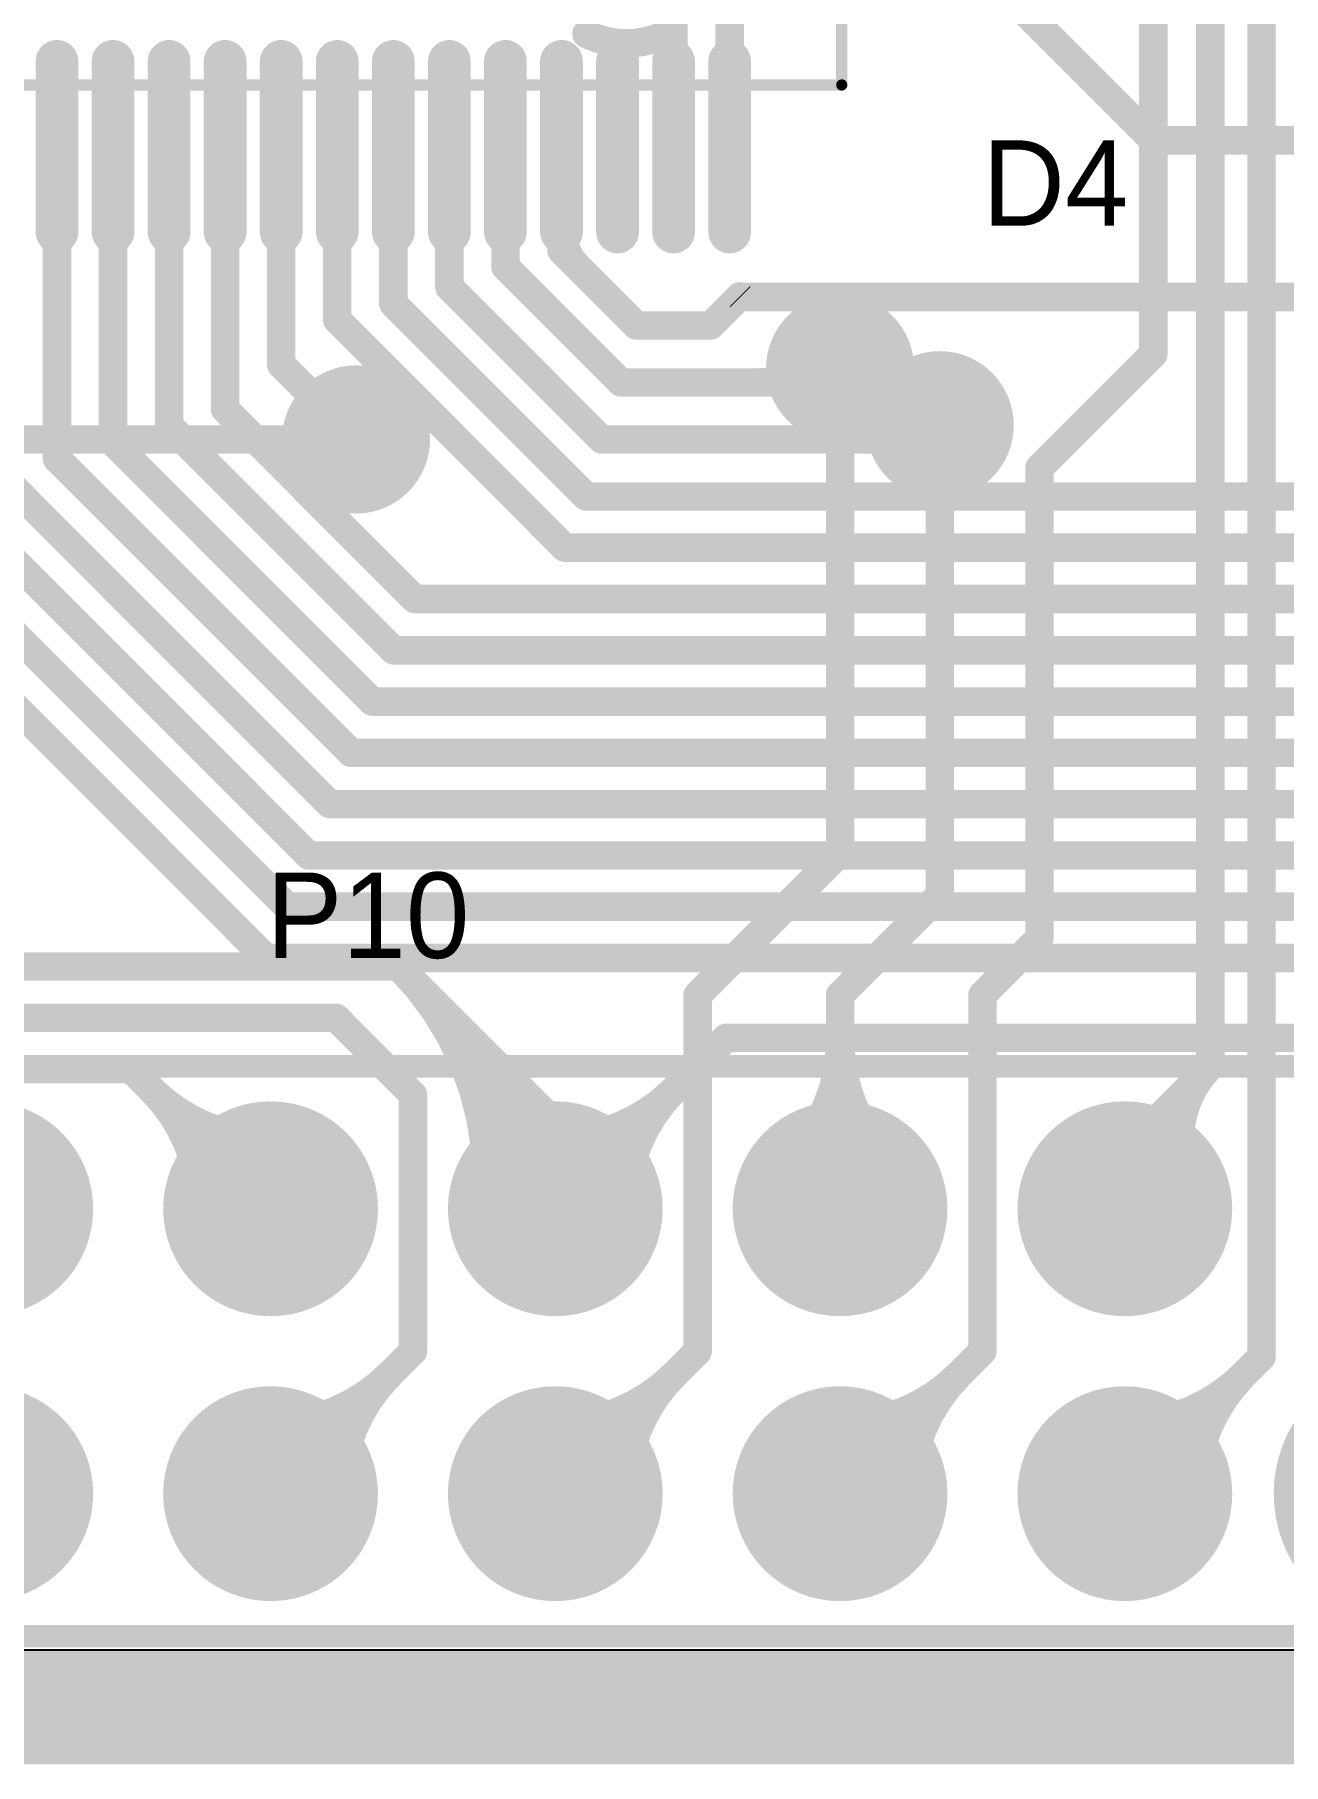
# Model space of a CAD drawing. Header units: millimetres. Extents: x 3.32 to 12.49, y 5.66 to 10.73.
# Drawn here: x 6.509 to 6.948, y 5.684 to 6.291 of the extents above; entities that cross this region are included whole.
import ezdxf

# ---------------------------------------------------------------- set-up
doc = ezdxf.new("R2010")
doc.units = ezdxf.units.MM
doc.header["$MEASUREMENT"] = 0
for name, color, linetype in [('BottomLayer', 5, 'Continuous'), ('BottomSolder', 6, 'Continuous'), ('InternalPlane1', 76, 'Continuous'), ('InternalPlane2', 16, 'Continuous'), ('KeepOutLayer', 6, 'Continuous'), ('Mechanical13', 56, 'Continuous'), ('MultiLayer', 9, 'Continuous'), ('PadHoleLayer', 156, 'Continuous'), ('TopLayer', 1, 'Continuous'), ('TopOverlay', 2, 'Continuous'), ('TopPaste', 8, 'Continuous'), ('TopSolder', 216, 'Continuous'), ('ViaHoleLayer', 16, 'Continuous')]:
    doc.layers.add(name, color=color, linetype=linetype)

# ---------------------------------------------------------------- blocks, each defined once
blk = doc.blocks.new('LQFP_100_14_14_05P_118')
at = {"layer": 'Mechanical13', "const_width": 0.00394}
for points in [[(0.27559, 0.27559), (-0.27559, 0.27559)], [(-0.27559, 0.27559), (-0.27559, -0.27559)]]:
    blk.add_lwpolyline(points, dxfattribs=at)
at = {"layer": 'Mechanical13', "const_width": 0.00197}
blk.add_lwpolyline([(-0.27657, 0.27559, 1), (-0.27461, 0.27559, 1)], format="xyb", close=True, dxfattribs=at)
blk.add_lwpolyline([(-0.27657, 0.27559, 1), (-0.27461, 0.27559, 1)], format="xyb", close=True, dxfattribs=at)
at = {"layer": 'TopLayer', "const_width": 0.01102}
for points in [[(-0.23622, 0.26732), (-0.23622, 0.32717)], [(-0.21654, 0.26732), (-0.21654, 0.32717)], [(-0.19685, 0.26732), (-0.19685, 0.32717)], [(-0.17717, 0.26732), (-0.17717, 0.32717)], [(-0.15748, 0.26732), (-0.15748, 0.32717)], [(-0.1378, 0.26732), (-0.1378, 0.32717)], [(-0.11811, 0.26732), (-0.11811, 0.32717)], [(-0.09843, 0.26732), (-0.09843, 0.32717)], [(-0.07874, 0.26732), (-0.07874, 0.32717)], [(-0.05906, 0.26732), (-0.05906, 0.32717)], [(-0.03937, 0.26732), (-0.03937, 0.32717)], [(-0.01969, 0.26732), (-0.01969, 0.32717)], [(0, 0.26732), (0, 0.32717)]]:
    blk.add_lwpolyline(points, dxfattribs=at)
at = {"layer": 'TopLayer', "const_width": 0.00551}
for points in [[(-0.23898, 0.32717, 1), (-0.23346, 0.32717, 1)], [(-0.21929, 0.32717, 1), (-0.21378, 0.32717, 1)], [(-0.19961, 0.32717, 1), (-0.19409, 0.32717, 1)], [(-0.17992, 0.32717, 1), (-0.17441, 0.32717, 1)], [(-0.16024, 0.32717, 1), (-0.15472, 0.32717, 1)], [(-0.14055, 0.32717, 1), (-0.13504, 0.32717, 1)], [(-0.12087, 0.32717, 1), (-0.11535, 0.32717, 1)], [(-0.10118, 0.32717, 1), (-0.09567, 0.32717, 1)], [(-0.0815, 0.32717, 1), (-0.07598, 0.32717, 1)], [(-0.06181, 0.32717, 1), (-0.0563, 0.32717, 1)], [(-0.04213, 0.32717, 1), (-0.03661, 0.32717, 1)], [(-0.02244, 0.32717, 1), (-0.01693, 0.32717, 1)], [(-0.00276, 0.32717, 1), (0.00276, 0.32717, 1)], [(-0.23898, 0.26732, 1), (-0.23346, 0.26732, 1)], [(-0.21929, 0.26732, 1), (-0.21378, 0.26732, 1)], [(-0.19961, 0.26732, 1), (-0.19409, 0.26732, 1)], [(-0.17992, 0.26732, 1), (-0.17441, 0.26732, 1)], [(-0.16024, 0.26732, 1), (-0.15472, 0.26732, 1)], [(-0.14055, 0.26732, 1), (-0.13504, 0.26732, 1)], [(-0.12087, 0.26732, 1), (-0.11535, 0.26732, 1)], [(-0.10118, 0.26732, 1), (-0.09567, 0.26732, 1)], [(-0.0815, 0.26732, 1), (-0.07598, 0.26732, 1)], [(-0.06181, 0.26732, 1), (-0.0563, 0.26732, 1)], [(-0.04213, 0.26732, 1), (-0.03661, 0.26732, 1)], [(-0.02244, 0.26732, 1), (-0.01693, 0.26732, 1)], [(-0.00276, 0.26732, 1), (0.00276, 0.26732, 1)]]:
    blk.add_lwpolyline(points, format="xyb", close=True, dxfattribs=at)
at = {"layer": 'TopPaste', "const_width": 0.01102}
for points in [[(-0.23622, 0.26732), (-0.23622, 0.32717)], [(-0.21654, 0.26732), (-0.21654, 0.32717)], [(-0.19685, 0.26732), (-0.19685, 0.32717)], [(-0.17717, 0.26732), (-0.17717, 0.32717)], [(-0.15748, 0.26732), (-0.15748, 0.32717)], [(-0.1378, 0.26732), (-0.1378, 0.32717)], [(-0.11811, 0.26732), (-0.11811, 0.32717)], [(-0.09843, 0.26732), (-0.09843, 0.32717)], [(-0.07874, 0.26732), (-0.07874, 0.32717)], [(-0.05906, 0.26732), (-0.05906, 0.32717)], [(-0.03937, 0.26732), (-0.03937, 0.32717)], [(-0.01969, 0.26732), (-0.01969, 0.32717)], [(0, 0.26732), (0, 0.32717)]]:
    blk.add_lwpolyline(points, dxfattribs=at)
at = {"layer": 'TopPaste', "const_width": 0.00551}
for points in [[(-0.23898, 0.32717, 1), (-0.23346, 0.32717, 1)], [(-0.21929, 0.32717, 1), (-0.21378, 0.32717, 1)], [(-0.19961, 0.32717, 1), (-0.19409, 0.32717, 1)], [(-0.17992, 0.32717, 1), (-0.17441, 0.32717, 1)], [(-0.16024, 0.32717, 1), (-0.15472, 0.32717, 1)], [(-0.14055, 0.32717, 1), (-0.13504, 0.32717, 1)], [(-0.12087, 0.32717, 1), (-0.11535, 0.32717, 1)], [(-0.10118, 0.32717, 1), (-0.09567, 0.32717, 1)], [(-0.0815, 0.32717, 1), (-0.07598, 0.32717, 1)], [(-0.06181, 0.32717, 1), (-0.0563, 0.32717, 1)], [(-0.04213, 0.32717, 1), (-0.03661, 0.32717, 1)], [(-0.02244, 0.32717, 1), (-0.01693, 0.32717, 1)], [(-0.00276, 0.32717, 1), (0.00276, 0.32717, 1)], [(-0.23898, 0.26732, 1), (-0.23346, 0.26732, 1)], [(-0.21929, 0.26732, 1), (-0.21378, 0.26732, 1)], [(-0.19961, 0.26732, 1), (-0.19409, 0.26732, 1)], [(-0.17992, 0.26732, 1), (-0.17441, 0.26732, 1)], [(-0.16024, 0.26732, 1), (-0.15472, 0.26732, 1)], [(-0.14055, 0.26732, 1), (-0.13504, 0.26732, 1)], [(-0.12087, 0.26732, 1), (-0.11535, 0.26732, 1)], [(-0.10118, 0.26732, 1), (-0.09567, 0.26732, 1)], [(-0.0815, 0.26732, 1), (-0.07598, 0.26732, 1)], [(-0.06181, 0.26732, 1), (-0.0563, 0.26732, 1)], [(-0.04213, 0.26732, 1), (-0.03661, 0.26732, 1)], [(-0.02244, 0.26732, 1), (-0.01693, 0.26732, 1)], [(-0.00276, 0.26732, 1), (0.00276, 0.26732, 1)]]:
    blk.add_lwpolyline(points, format="xyb", close=True, dxfattribs=at)
at = {"layer": 'TopSolder', "const_width": 0.01502}
for points in [[(-0.23622, 0.26732), (-0.23622, 0.32717)], [(-0.21654, 0.26732), (-0.21654, 0.32717)], [(-0.19685, 0.26732), (-0.19685, 0.32717)], [(-0.17717, 0.26732), (-0.17717, 0.32717)], [(-0.15748, 0.26732), (-0.15748, 0.32717)], [(-0.1378, 0.26732), (-0.1378, 0.32717)], [(-0.11811, 0.26732), (-0.11811, 0.32717)], [(-0.09843, 0.26732), (-0.09843, 0.32717)], [(-0.07874, 0.26732), (-0.07874, 0.32717)], [(-0.05906, 0.26732), (-0.05906, 0.32717)], [(-0.03937, 0.26732), (-0.03937, 0.32717)], [(-0.01969, 0.26732), (-0.01969, 0.32717)], [(0, 0.26732), (0, 0.32717)]]:
    blk.add_lwpolyline(points, dxfattribs=at)
at = {"layer": 'TopSolder', "const_width": 0.00751}
for points in [[(-0.23998, 0.32717, 1), (-0.23246, 0.32717, 1)], [(-0.22029, 0.32717, 1), (-0.21278, 0.32717, 1)], [(-0.20061, 0.32717, 1), (-0.19309, 0.32717, 1)], [(-0.18092, 0.32717, 1), (-0.17341, 0.32717, 1)], [(-0.16124, 0.32717, 1), (-0.15372, 0.32717, 1)], [(-0.14155, 0.32717, 1), (-0.13404, 0.32717, 1)], [(-0.12187, 0.32717, 1), (-0.11435, 0.32717, 1)], [(-0.10218, 0.32717, 1), (-0.09467, 0.32717, 1)], [(-0.0825, 0.32717, 1), (-0.07498, 0.32717, 1)], [(-0.06281, 0.32717, 1), (-0.0553, 0.32717, 1)], [(-0.04313, 0.32717, 1), (-0.03561, 0.32717, 1)], [(-0.02344, 0.32717, 1), (-0.01593, 0.32717, 1)], [(-0.00376, 0.32717, 1), (0.00376, 0.32717, 1)], [(-0.23998, 0.26732, 1), (-0.23246, 0.26732, 1)], [(-0.22029, 0.26732, 1), (-0.21278, 0.26732, 1)], [(-0.20061, 0.26732, 1), (-0.19309, 0.26732, 1)], [(-0.18092, 0.26732, 1), (-0.17341, 0.26732, 1)], [(-0.16124, 0.26732, 1), (-0.15372, 0.26732, 1)], [(-0.14155, 0.26732, 1), (-0.13404, 0.26732, 1)], [(-0.12187, 0.26732, 1), (-0.11435, 0.26732, 1)], [(-0.10218, 0.26732, 1), (-0.09467, 0.26732, 1)], [(-0.0825, 0.26732, 1), (-0.07498, 0.26732, 1)], [(-0.06281, 0.26732, 1), (-0.0553, 0.26732, 1)], [(-0.04313, 0.26732, 1), (-0.03561, 0.26732, 1)], [(-0.02344, 0.26732, 1), (-0.01593, 0.26732, 1)], [(-0.00376, 0.26732, 1), (0.00376, 0.26732, 1)]]:
    blk.add_lwpolyline(points, format="xyb", close=True, dxfattribs=at)
blk = doc.blocks.new('HDR2X15_463')
at = {"layer": 'BottomLayer', "const_width": 0.02953}
for points in [[(0.48524, 0.1, 1), (0.51476, 0.1, 1)], [(0.58524, 0.1, 1), (0.61476, 0.1, 1)], [(0.68524, 0.1, 1), (0.71476, 0.1, 1)], [(0.78524, 0.1, 1), (0.81476, 0.1, 1)], [(0.88524, 0.1, 1), (0.91476, 0.1, 1)], [(0.48524, 0, 1), (0.51476, 0, 1)], [(0.58524, 0, 1), (0.61476, 0, 1)], [(0.68524, 0, 1), (0.71476, 0, 1)], [(0.78524, 0, 1), (0.81476, 0, 1)], [(0.88524, 0, 1), (0.91476, 0, 1)]]:
    blk.add_lwpolyline(points, format="xyb", close=True, dxfattribs=at)
at = {"layer": 'BottomSolder', "const_width": 0.03353}
for points in [[(0.48324, 0.1, 1), (0.51676, 0.1, 1)], [(0.58324, 0.1, 1), (0.61676, 0.1, 1)], [(0.68324, 0.1, 1), (0.71676, 0.1, 1)], [(0.78324, 0.1, 1), (0.81676, 0.1, 1)], [(0.88324, 0.1, 1), (0.91676, 0.1, 1)], [(0.48324, 0, 1), (0.51676, 0, 1)], [(0.58324, 0, 1), (0.61676, 0, 1)], [(0.68324, 0, 1), (0.71676, 0, 1)], [(0.78324, 0, 1), (0.81676, 0, 1)], [(0.88324, 0, 1), (0.91676, 0, 1)]]:
    blk.add_lwpolyline(points, format="xyb", close=True, dxfattribs=at)
at = {"layer": 'InternalPlane1', "const_width": 0.03772}
for points in [[(0.48114, 0.1, 1), (0.51886, 0.1, 1)], [(0.58114, 0.1, 1), (0.61886, 0.1, 1)], [(0.68114, 0.1, 1), (0.71886, 0.1, 1)], [(0.78114, 0.1, 1), (0.81886, 0.1, 1)], [(0.88114, 0.1, 1), (0.91886, 0.1, 1)], [(0.48114, 0, 1), (0.51886, 0, 1)], [(0.58114, 0, 1), (0.61886, 0, 1)], [(0.68114, 0, 1), (0.71886, 0, 1)], [(0.78114, 0, 1), (0.81886, 0, 1)], [(0.88114, 0, 1), (0.91886, 0, 1)]]:
    blk.add_lwpolyline(points, format="xyb", close=True, dxfattribs=at)
at = {"layer": 'InternalPlane2', "const_width": 0.03772}
for points in [[(0.48114, 0.1, 1), (0.51886, 0.1, 1)], [(0.58114, 0.1, 1), (0.61886, 0.1, 1)], [(0.68114, 0.1, 1), (0.71886, 0.1, 1)], [(0.78114, 0.1, 1), (0.81886, 0.1, 1)], [(0.88114, 0.1, 1), (0.91886, 0.1, 1)], [(0.48114, 0, 1), (0.51886, 0, 1)], [(0.58114, 0, 1), (0.61886, 0, 1)], [(0.68114, 0, 1), (0.71886, 0, 1)], [(0.78114, 0, 1), (0.81886, 0, 1)], [(0.88114, 0, 1), (0.91886, 0, 1)]]:
    blk.add_lwpolyline(points, format="xyb", close=True, dxfattribs=at)
at = {"layer": 'InternalPlane2', "const_width": 0.01}
blk.add_lwpolyline([(0.96338, -0.022, -0.277325), (0.96338, 0.022)], format="xyb", dxfattribs=at)
at = {"layer": 'MultiLayer', "const_width": 0.02953}
for points in [[(0.48524, 0.1, 1), (0.51476, 0.1, 1)], [(0.58524, 0.1, 1), (0.61476, 0.1, 1)], [(0.68524, 0.1, 1), (0.71476, 0.1, 1)], [(0.78524, 0.1, 1), (0.81476, 0.1, 1)], [(0.88524, 0.1, 1), (0.91476, 0.1, 1)], [(0.48524, 0, 1), (0.51476, 0, 1)], [(0.58524, 0, 1), (0.61476, 0, 1)], [(0.68524, 0, 1), (0.71476, 0, 1)], [(0.78524, 0, 1), (0.81476, 0, 1)], [(0.88524, 0, 1), (0.91476, 0, 1)]]:
    blk.add_lwpolyline(points, format="xyb", close=True, dxfattribs=at)
at = {"layer": 'PadHoleLayer', "const_width": 0.01772}
for points in [[(0.49114, 0.1, 1), (0.50886, 0.1, 1)], [(0.59114, 0.1, 1), (0.60886, 0.1, 1)], [(0.69114, 0.1, 1), (0.70886, 0.1, 1)], [(0.79114, 0.1, 1), (0.80886, 0.1, 1)], [(0.89114, 0.1, 1), (0.90886, 0.1, 1)], [(0.49114, 0, 1), (0.50886, 0, 1)], [(0.59114, 0, 1), (0.60886, 0, 1)], [(0.69114, 0, 1), (0.70886, 0, 1)], [(0.79114, 0, 1), (0.80886, 0, 1)], [(0.89114, 0, 1), (0.90886, 0, 1)]]:
    blk.add_lwpolyline(points, format="xyb", close=True, dxfattribs=at)
at = {"layer": 'TopLayer', "const_width": 0.02953}
for points in [[(0.48524, 0.1, 1), (0.51476, 0.1, 1)], [(0.58524, 0.1, 1), (0.61476, 0.1, 1)], [(0.68524, 0.1, 1), (0.71476, 0.1, 1)], [(0.78524, 0.1, 1), (0.81476, 0.1, 1)], [(0.88524, 0.1, 1), (0.91476, 0.1, 1)], [(0.48524, 0, 1), (0.51476, 0, 1)], [(0.58524, 0, 1), (0.61476, 0, 1)], [(0.68524, 0, 1), (0.71476, 0, 1)], [(0.78524, 0, 1), (0.81476, 0, 1)], [(0.88524, 0, 1), (0.91476, 0, 1)]]:
    blk.add_lwpolyline(points, format="xyb", close=True, dxfattribs=at)
at = {"layer": 'TopOverlay', "const_width": 0.00787}
for points in [[(-0.05, 0.15), (1.45, 0.15)], [(-0.05, -0.05), (1.45, -0.05)]]:
    blk.add_lwpolyline(points, dxfattribs=at)
at = {"layer": 'TopSolder', "const_width": 0.03353}
for points in [[(0.48324, 0.1, 1), (0.51676, 0.1, 1)], [(0.58324, 0.1, 1), (0.61676, 0.1, 1)], [(0.68324, 0.1, 1), (0.71676, 0.1, 1)], [(0.78324, 0.1, 1), (0.81676, 0.1, 1)], [(0.88324, 0.1, 1), (0.91676, 0.1, 1)], [(0.48324, 0, 1), (0.51676, 0, 1)], [(0.58324, 0, 1), (0.61676, 0, 1)], [(0.68324, 0, 1), (0.71676, 0, 1)], [(0.78324, 0, 1), (0.81676, 0, 1)], [(0.88324, 0, 1), (0.91676, 0, 1)]]:
    blk.add_lwpolyline(points, format="xyb", close=True, dxfattribs=at)

msp = doc.modelspace()

# ---------------------------------------------------------------- linework, layer by layer
at = {"layer": 'BottomLayer', "const_width": 0.01}
for points in [[(6.94001, 5.82666), (6.94001, 6.57566)], [(6.92201, 5.92866), (6.92201, 6.54803)], [(6.90201, 6.17866), (6.90201, 6.30866)], [(6.86201, 6.13866), (6.90201, 6.17866)], [(6.79201, 6.00366), (6.79201, 6.17366)], [(6.82701, 5.98866), (6.82701, 6.15366)], [(6.44201, 6.14866), (6.62201, 6.14866)], [(6.86201, 5.97366), (6.86201, 6.13866)], [(6.74201, 5.95366), (6.79201, 6.00366)], [(6.79201, 5.95366), (6.82701, 5.98866)], [(6.84201, 5.95366), (6.86201, 5.97366)], [(6.47201, 5.96366), (6.63701, 5.96366)], [(6.63701, 5.96366), (6.69201, 5.90866)], [(6.74201, 5.82866), (6.74201, 5.95366)], [(6.79201, 5.87866), (6.79201, 5.95366)], [(6.84201, 5.82866), (6.84201, 5.95366)], [(6.46455, 5.94566), (6.61501, 5.94566)], [(6.61501, 5.94566), (6.64201, 5.91866)], [(6.4571, 5.92766), (6.54301, 5.92766)], [(6.54301, 5.92766), (6.59201, 5.87866)], [(6.89201, 5.89866), (6.92201, 5.92866)], [(6.64201, 5.82866), (6.64201, 5.91866)], [(6.69201, 5.87866), (6.69201, 5.90866)], [(6.89201, 5.87866), (6.89201, 5.89866)], [(6.59201, 5.77866), (6.64201, 5.82866)], [(6.69201, 5.77866), (6.74201, 5.82866)], [(6.79201, 5.77866), (6.84201, 5.82866)], [(6.89201, 5.77866), (6.94001, 5.82666)]]:
    msp.add_lwpolyline(points, dxfattribs=at)
at = {"layer": 'BottomLayer'}
for points, const_width in [([(6.78601, 6.17366, 1), (6.79801, 6.17366, 1)], 0.012), ([(6.89951, 6.17866, 1), (6.90451, 6.17866, 1)], 0.005), ([(6.89951, 6.17866, 1), (6.90451, 6.17866, 1)], 0.005), ([(6.78951, 6.17366, 1), (6.79451, 6.17366, 1)], 0.005), ([(6.78456, 6.16871, 1), (6.78956, 6.16871, 1)], 0.005), ([(6.79446, 6.16871, 1), (6.79946, 6.16871, 1)], 0.005), ([(6.82101, 6.15366, 1), (6.83301, 6.15366, 1)], 0.012), ([(6.61601, 6.14866, 1), (6.62801, 6.14866, 1)], 0.012), ([(6.61456, 6.15361, 1), (6.61956, 6.15361, 1)], 0.005), ([(6.78951, 6.15676, 1), (6.79451, 6.15676, 1)], 0.005), ([(6.78951, 6.15676, 1), (6.79451, 6.15676, 1)], 0.005), ([(6.82451, 6.15366, 1), (6.82951, 6.15366, 1)], 0.005), ([(6.60261, 6.14866, 1), (6.60761, 6.14866, 1)], 0.005), ([(6.60261, 6.14866, 1), (6.60761, 6.14866, 1)], 0.005), ([(6.61951, 6.14866, 1), (6.62451, 6.14866, 1)], 0.005), ([(6.81956, 6.14871, 1), (6.82456, 6.14871, 1)], 0.005), ([(6.82946, 6.14871, 1), (6.83446, 6.14871, 1)], 0.005), ([(6.61456, 6.14371, 1), (6.61956, 6.14371, 1)], 0.005), ([(6.82451, 6.13676, 1), (6.82951, 6.13676, 1)], 0.005), ([(6.82451, 6.13676, 1), (6.82951, 6.13676, 1)], 0.005), ([(6.85951, 6.13866, 1), (6.86451, 6.13866, 1)], 0.005), ([(6.85951, 6.13866, 1), (6.86451, 6.13866, 1)], 0.005), ([(6.78951, 6.00366, 1), (6.79451, 6.00366, 1)], 0.005), ([(6.78951, 6.00366, 1), (6.79451, 6.00366, 1)], 0.005), ([(6.82451, 5.98866, 1), (6.82951, 5.98866, 1)], 0.005), ([(6.82451, 5.98866, 1), (6.82951, 5.98866, 1)], 0.005), ([(6.85951, 5.97366, 1), (6.86451, 5.97366, 1)], 0.005), ([(6.85951, 5.97366, 1), (6.86451, 5.97366, 1)], 0.005), ([(6.63451, 5.96366, 1), (6.63951, 5.96366, 1)], 0.005), ([(6.63451, 5.96366, 1), (6.63951, 5.96366, 1)], 0.005), ([(6.63451, 5.96366, 1), (6.63951, 5.96366, 1)], 0.005), ([(6.73951, 5.95366, 1), (6.74451, 5.95366, 1)], 0.005), ([(6.73951, 5.95366, 1), (6.74451, 5.95366, 1)], 0.005), ([(6.78951, 5.95366, 1), (6.79451, 5.95366, 1)], 0.005), ([(6.78951, 5.95366, 1), (6.79451, 5.95366, 1)], 0.005), ([(6.83951, 5.95366, 1), (6.84451, 5.95366, 1)], 0.005), ([(6.83951, 5.95366, 1), (6.84451, 5.95366, 1)], 0.005), ([(6.61251, 5.94566, 1), (6.61751, 5.94566, 1)], 0.005), ([(6.61251, 5.94566, 1), (6.61751, 5.94566, 1)], 0.005), ([(6.64981, 5.94835, 1), (6.65481, 5.94835, 1)], 0.005), ([(6.66512, 5.93305, 1), (6.67012, 5.93305, 1)], 0.005), ([(6.78951, 5.93788, 1), (6.79451, 5.93788, 1)], 0.005), ([(6.78951, 5.93788, 1), (6.79451, 5.93788, 1)], 0.005), ([(6.54051, 5.92766, 1), (6.54551, 5.92766, 1)], 0.005), ([(6.54051, 5.92766, 1), (6.54551, 5.92766, 1)], 0.005), ([(6.91951, 5.92866, 1), (6.92451, 5.92866, 1)], 0.005), ([(6.91951, 5.92866, 1), (6.92451, 5.92866, 1)], 0.005), ([(6.91951, 5.92866, 1), (6.92451, 5.92866, 1)], 0.005), ([(6.54764, 5.92053, 1), (6.55264, 5.92053, 1)], 0.005), ([(6.54764, 5.92053, 1), (6.55264, 5.92053, 1)], 0.005), ([(6.63951, 5.91866, 1), (6.64451, 5.91866, 1)], 0.005), ([(6.63951, 5.91866, 1), (6.64451, 5.91866, 1)], 0.005), ([(6.68042, 5.91775, 1), (6.68542, 5.91775, 1)], 0.005), ([(6.90916, 5.91832, 1), (6.91416, 5.91832, 1)], 0.005), ([(6.68951, 5.90866, 1), (6.69451, 5.90866, 1)], 0.005), ([(6.68951, 5.90866, 1), (6.69451, 5.90866, 1)], 0.005), ([(6.68951, 5.90866, 1), (6.69451, 5.90866, 1)], 0.005), ([(6.68951, 5.90866, 1), (6.69451, 5.90866, 1)], 0.005), ([(6.78951, 5.91373, 1), (6.79451, 5.91373, 1)], 0.005), ([(6.78951, 5.91373, 1), (6.79451, 5.91373, 1)], 0.005), ([(6.56471, 5.90346, 1), (6.56971, 5.90346, 1)], 0.005), ([(6.56471, 5.90346, 1), (6.56971, 5.90346, 1)], 0.005), ([(6.58951, 5.90319, 1), (6.59451, 5.90319, 1)], 0.005), ([(6.68463, 5.9027, 1), (6.68963, 5.9027, 1)], 0.005), ([(6.69438, 5.9027, 1), (6.69938, 5.9027, 1)], 0.005), ([(6.89882, 5.90797, 1), (6.90382, 5.90797, 1)], 0.005), ([(6.88951, 5.89866, 1), (6.89451, 5.89866, 1)], 0.005), ([(6.88951, 5.89866, 1), (6.89451, 5.89866, 1)], 0.005), ([(6.58951, 5.89319, 1), (6.59451, 5.89319, 1)], 0.005), ([(6.77216, 5.896, 1), (6.77716, 5.896, 1)], 0.005), ([(6.80685, 5.896, 1), (6.81185, 5.896, 1)], 0.005), ([(6.77924, 5.88893, 1), (6.78424, 5.88893, 1)], 0.005), ([(6.79978, 5.88893, 1), (6.80478, 5.88893, 1)], 0.005), ([(6.90281, 5.8845, 1), (6.90781, 5.8845, 1)], 0.005), ([(6.91196, 5.88853, 1), (6.91696, 5.88853, 1)], 0.005), ([(6.56498, 5.87866, 1), (6.56998, 5.87866, 1)], 0.005), ([(6.57498, 5.87866, 1), (6.57998, 5.87866, 1)], 0.005), ([(6.58951, 5.87866, 1), (6.59451, 5.87866, 1)], 0.005), ([(6.66506, 5.88063, 1), (6.67006, 5.88063, 1)], 0.005), ([(6.67503, 5.87983, 1), (6.68003, 5.87983, 1)], 0.005), ([(6.68499, 5.87902, 1), (6.68999, 5.87902, 1)], 0.005), ([(6.68951, 5.87866, 1), (6.69451, 5.87866, 1)], 0.005), ([(6.69496, 5.87822, 1), (6.69996, 5.87822, 1)], 0.005), ([(6.78951, 5.87866, 1), (6.79451, 5.87866, 1)], 0.005), ([(6.88951, 5.87866, 1), (6.89451, 5.87866, 1)], 0.005), ([(6.89365, 5.88048, 1), (6.89865, 5.88048, 1)], 0.005), ([(6.63951, 5.82866, 1), (6.64451, 5.82866, 1)], 0.005), ([(6.63951, 5.82866, 1), (6.64451, 5.82866, 1)], 0.005), ([(6.73951, 5.82866, 1), (6.74451, 5.82866, 1)], 0.005), ([(6.73951, 5.82866, 1), (6.74451, 5.82866, 1)], 0.005), ([(6.83951, 5.82866, 1), (6.84451, 5.82866, 1)], 0.005), ([(6.83951, 5.82866, 1), (6.84451, 5.82866, 1)], 0.005), ([(6.93751, 5.82666, 1), (6.94251, 5.82666, 1)], 0.005), ([(6.93751, 5.82666, 1), (6.94251, 5.82666, 1)], 0.005), ([(6.63138, 5.82053, 1), (6.63638, 5.82053, 1)], 0.005), ([(6.63138, 5.82053, 1), (6.63638, 5.82053, 1)], 0.005), ([(6.73138, 5.82053, 1), (6.73638, 5.82053, 1)], 0.005), ([(6.73138, 5.82053, 1), (6.73638, 5.82053, 1)], 0.005), ([(6.83138, 5.82053, 1), (6.83638, 5.82053, 1)], 0.005), ([(6.83138, 5.82053, 1), (6.83638, 5.82053, 1)], 0.005), ([(6.93138, 5.82053, 1), (6.93638, 5.82053, 1)], 0.005), ([(6.93138, 5.82053, 1), (6.93638, 5.82053, 1)], 0.005), ([(6.58951, 5.80319, 1), (6.59451, 5.80319, 1)], 0.005), ([(6.61431, 5.80346, 1), (6.61931, 5.80346, 1)], 0.005), ([(6.61431, 5.80346, 1), (6.61931, 5.80346, 1)], 0.005), ([(6.68951, 5.80319, 1), (6.69451, 5.80319, 1)], 0.005), ([(6.71431, 5.80346, 1), (6.71931, 5.80346, 1)], 0.005), ([(6.71431, 5.80346, 1), (6.71931, 5.80346, 1)], 0.005), ([(6.78951, 5.80319, 1), (6.79451, 5.80319, 1)], 0.005), ([(6.81431, 5.80346, 1), (6.81931, 5.80346, 1)], 0.005), ([(6.81431, 5.80346, 1), (6.81931, 5.80346, 1)], 0.005), ([(6.88951, 5.80319, 1), (6.89451, 5.80319, 1)], 0.005), ([(6.91431, 5.80346, 1), (6.91931, 5.80346, 1)], 0.005), ([(6.91431, 5.80346, 1), (6.91931, 5.80346, 1)], 0.005), ([(6.58951, 5.79319, 1), (6.59451, 5.79319, 1)], 0.005), ([(6.68951, 5.79319, 1), (6.69451, 5.79319, 1)], 0.005), ([(6.78951, 5.79319, 1), (6.79451, 5.79319, 1)], 0.005), ([(6.88951, 5.79319, 1), (6.89451, 5.79319, 1)], 0.005), ([(6.58951, 5.77866, 1), (6.59451, 5.77866, 1)], 0.005), ([(6.60404, 5.77866, 1), (6.60904, 5.77866, 1)], 0.005), ([(6.61404, 5.77866, 1), (6.61904, 5.77866, 1)], 0.005), ([(6.68951, 5.77866, 1), (6.69451, 5.77866, 1)], 0.005), ([(6.70404, 5.77866, 1), (6.70904, 5.77866, 1)], 0.005), ([(6.71404, 5.77866, 1), (6.71904, 5.77866, 1)], 0.005), ([(6.78951, 5.77866, 1), (6.79451, 5.77866, 1)], 0.005), ([(6.80404, 5.77866, 1), (6.80904, 5.77866, 1)], 0.005), ([(6.81404, 5.77866, 1), (6.81904, 5.77866, 1)], 0.005), ([(6.88951, 5.77866, 1), (6.89451, 5.77866, 1)], 0.005), ([(6.90404, 5.77866, 1), (6.90904, 5.77866, 1)], 0.005), ([(6.91404, 5.77866, 1), (6.91904, 5.77866, 1)], 0.005)]:
    msp.add_lwpolyline(points, format="xyb", close=True, dxfattribs=dict(at, const_width=const_width))
at = {"layer": 'BottomLayer', "const_width": 0.01}
for points in [[(6.78706, 6.16871, -0.198912), (6.79201, 6.15676)], [(6.79201, 6.15676, -0.198912), (6.79696, 6.16871)], [(6.61706, 6.15361, -0.198912), (6.60511, 6.14866)], [(6.60511, 6.14866, -0.198912), (6.61706, 6.14371)], [(6.82206, 6.14871, -0.198912), (6.82701, 6.13676)], [(6.82701, 6.13676, -0.198912), (6.83196, 6.14871)], [(6.63701, 5.96366, -0.219869), (6.66756, 5.88063)], [(6.65231, 5.94835, -0.219869), (6.67753, 5.87983)], [(6.66762, 5.93305, -0.219869), (6.6875, 5.87902)], [(6.79201, 5.93788, -0.198912), (6.77466, 5.896)], [(6.80935, 5.896, -0.198912), (6.79201, 5.93788)], [(6.91446, 5.88853, -0.309141), (6.92201, 5.92866)], [(6.59201, 5.90319, -0.198912), (6.55014, 5.92053)], [(6.55014, 5.92053, -0.198912), (6.56748, 5.87866)], [(6.68292, 5.91775, -0.219869), (6.69746, 5.87822)], [(6.90531, 5.8845, -0.309141), (6.91166, 5.91832)], [(6.69201, 5.90866, -0.356768), (6.68713, 5.9027)], [(6.69688, 5.9027, -0.356768), (6.69201, 5.90866)], [(6.79201, 5.91373, -0.198912), (6.78174, 5.88893)], [(6.80228, 5.88893, -0.198912), (6.79201, 5.91373)], [(6.59201, 5.89319, -0.198912), (6.56721, 5.90346)], [(6.56721, 5.90346, -0.198912), (6.57748, 5.87866)], [(6.89615, 5.88048, -0.309141), (6.90132, 5.90797)], [(6.63388, 5.82053, -0.198912), (6.59201, 5.80319)], [(6.61654, 5.77866, -0.198912), (6.63388, 5.82053)], [(6.73388, 5.82053, -0.198912), (6.69201, 5.80319)], [(6.71654, 5.77866, -0.198912), (6.73388, 5.82053)], [(6.83388, 5.82053, -0.198912), (6.79201, 5.80319)], [(6.81654, 5.77866, -0.198912), (6.83388, 5.82053)], [(6.93388, 5.82053, -0.198912), (6.89201, 5.80319)], [(6.91654, 5.77866, -0.198912), (6.93388, 5.82053)], [(6.61681, 5.80346, -0.198912), (6.59201, 5.79319)], [(6.60654, 5.77866, -0.198912), (6.61681, 5.80346)], [(6.71681, 5.80346, -0.198912), (6.69201, 5.79319)], [(6.70654, 5.77866, -0.198912), (6.71681, 5.80346)], [(6.81681, 5.80346, -0.198912), (6.79201, 5.79319)], [(6.80654, 5.77866, -0.198912), (6.81681, 5.80346)], [(6.91681, 5.80346, -0.198912), (6.89201, 5.79319)], [(6.90654, 5.77866, -0.198912), (6.91681, 5.80346)]]:
    msp.add_lwpolyline(points, format="xyb", dxfattribs=at)
at = {"layer": 'InternalPlane1'}
msp.add_line((9.46693, 5.72374), (4.66701, 5.72374), dxfattribs=at)
at = {"layer": 'InternalPlane1', "const_width": 0.01}
msp.add_lwpolyline([(6.73108, 6.29104, -0.240079), (6.70293, 6.29104)], format="xyb", dxfattribs=at)
at = {"layer": 'InternalPlane1'}
for points, const_width in [([(6.70043, 6.29104, 1), (6.70543, 6.29104, 1)], 0.005), ([(6.72858, 6.29104, 1), (6.73358, 6.29104, 1)], 0.005), ([(6.77901, 6.17366, 1), (6.80501, 6.17366, 1)], 0.026), ([(6.60901, 6.14866, 1), (6.63501, 6.14866, 1)], 0.026), ([(6.81401, 6.15366, 1), (6.84001, 6.15366, 1)], 0.026)]:
    msp.add_lwpolyline(points, format="xyb", close=True, dxfattribs=dict(at, const_width=const_width))
at = {"layer": 'InternalPlane1', "const_width": 0.04}
msp.add_lwpolyline([(3.98701, 5.70365), (12.16535, 5.70365)], dxfattribs=at)
at = {"layer": 'InternalPlane2'}
msp.add_line((9.46693, 5.72374), (4.66701, 5.72374), dxfattribs=at)
at = {"layer": 'InternalPlane2', "const_width": 0.026}
for points in [[(6.77901, 6.17366, 1), (6.80501, 6.17366, 1)], [(6.60901, 6.14866, 1), (6.63501, 6.14866, 1)], [(6.81401, 6.15366, 1), (6.84001, 6.15366, 1)]]:
    msp.add_lwpolyline(points, format="xyb", close=True, dxfattribs=at)
at = {"layer": 'InternalPlane2', "const_width": 0.04}
msp.add_lwpolyline([(3.98701, 5.70365), (12.16535, 5.70365)], dxfattribs=at)
at = {"layer": 'KeepOutLayer', "const_width": 0.01}
msp.add_lwpolyline([(3.98701, 5.70866), (12.16535, 5.70866)], dxfattribs=at)
at = {"layer": 'MultiLayer', "const_width": 0.012}
for points in [[(6.78601, 6.17366, 1), (6.79801, 6.17366, 1)], [(6.82101, 6.15366, 1), (6.83301, 6.15366, 1)], [(6.61601, 6.14866, 1), (6.62801, 6.14866, 1)]]:
    msp.add_lwpolyline(points, format="xyb", close=True, dxfattribs=at)
at = {"layer": 'TopLayer', "const_width": 0.01}
for points in [[(6.75323, 6.25142), (6.75323, 6.32244)], [(6.84323, 6.31244), (6.90201, 6.25366)], [(6.73354, 6.25142), (6.73354, 6.30213)], [(6.51701, 6.14194), (6.51701, 6.25142)], [(6.53669, 6.14771), (6.53669, 6.25142)], [(6.55638, 6.15348), (6.55638, 6.25142)], [(6.57606, 6.15925), (6.57606, 6.25142)], [(6.59575, 6.17492), (6.59575, 6.25142)], [(6.61543, 6.19059), (6.61543, 6.25142)], [(6.63512, 6.19636), (6.63512, 6.25142)], [(6.6548, 6.20213), (6.6548, 6.25142)], [(6.67449, 6.20923), (6.67449, 6.25142)], [(6.69417, 6.215), (6.69417, 6.25142)], [(6.90201, 6.25366), (7.13201, 6.25366)], [(6.69417, 6.215), (6.72051, 6.18866)], [(6.67449, 6.20923), (6.71506, 6.16866)], [(6.6548, 6.20213), (6.70827, 6.14866)], [(6.63512, 6.19636), (6.70282, 6.12866)], [(6.74657, 6.18866), (6.75679, 6.19888)], [(6.75679, 6.19888), (6.75701, 6.19866)], [(6.75701, 6.19866), (7.11657, 6.19866)], [(6.61543, 6.19059), (6.69536, 6.11066)], [(6.72051, 6.18866), (6.74657, 6.18866)], [(6.59575, 6.17492), (6.62201, 6.14866)], [(6.78701, 6.16866), (6.79201, 6.17366)], [(6.71506, 6.16866), (6.78701, 6.16866)], [(6.57606, 6.15925), (6.64265, 6.09266)], [(6.55638, 6.15348), (6.6352, 6.07466)], [(6.82201, 6.14866), (6.82701, 6.15366)], [(6.53669, 6.14771), (6.62774, 6.05666)], [(6.70827, 6.14866), (6.82201, 6.14866)], [(6.51701, 6.14194), (6.62029, 6.03866)], [(6.49732, 6.13617), (6.61283, 6.02066)], [(6.47764, 6.1304), (6.60537, 6.00266)], [(6.70282, 6.12866), (7.09745, 6.12866)], [(6.45795, 6.12463), (6.59792, 5.98466)], [(6.43827, 6.11886), (6.59046, 5.96666)], [(6.69536, 6.11066), (7.10491, 6.11066)], [(6.64265, 6.09266), (7.11236, 6.09266)], [(6.6352, 6.07466), (7.11982, 6.07466)], [(6.62774, 6.05666), (7.12727, 6.05666)], [(6.62029, 6.03866), (7.13473, 6.03866)], [(6.61283, 6.02066), (7.14218, 6.02066)], [(6.60537, 6.00266), (7.14964, 6.00266)], [(6.59792, 5.98466), (7.1571, 5.98466)], [(6.59046, 5.96666), (7.16455, 5.96666)], [(6.69201, 5.87866), (6.75201, 5.93866)], [(6.75201, 5.93866), (7.16201, 5.93866)]]:
    msp.add_lwpolyline(points, dxfattribs=at)
at = {"layer": 'TopLayer'}
for points, const_width in [([(6.51451, 6.25142, 1), (6.51951, 6.25142, 1)], 0.005), ([(6.53419, 6.25142, 1), (6.53919, 6.25142, 1)], 0.005), ([(6.55388, 6.25142, 1), (6.55888, 6.25142, 1)], 0.005), ([(6.57356, 6.25142, 1), (6.57856, 6.25142, 1)], 0.005), ([(6.59325, 6.25142, 1), (6.59825, 6.25142, 1)], 0.005), ([(6.61293, 6.25142, 1), (6.61793, 6.25142, 1)], 0.005), ([(6.63262, 6.25142, 1), (6.63762, 6.25142, 1)], 0.005), ([(6.6523, 6.25142, 1), (6.6573, 6.25142, 1)], 0.005), ([(6.67199, 6.25142, 1), (6.67699, 6.25142, 1)], 0.005), ([(6.69167, 6.25142, 1), (6.69667, 6.25142, 1)], 0.005), ([(6.73104, 6.25142, 1), (6.73604, 6.25142, 1)], 0.005), ([(6.75073, 6.25142, 1), (6.75573, 6.25142, 1)], 0.005), ([(6.89951, 6.25366, 1), (6.90451, 6.25366, 1)], 0.005), ([(6.89951, 6.25366, 1), (6.90451, 6.25366, 1)], 0.005), ([(6.69219, 6.2215, 1), (6.69719, 6.2215, 1)], 0.005), ([(6.69167, 6.215, 1), (6.69667, 6.215, 1)], 0.005), ([(6.69167, 6.215, 1), (6.69667, 6.215, 1)], 0.005), ([(6.67199, 6.20923, 1), (6.67699, 6.20923, 1)], 0.005), ([(6.67199, 6.20923, 1), (6.67699, 6.20923, 1)], 0.005), ([(6.69714, 6.20954, 1), (6.70214, 6.20954, 1)], 0.005), ([(6.6523, 6.20213, 1), (6.6573, 6.20213, 1)], 0.005), ([(6.6523, 6.20213, 1), (6.6573, 6.20213, 1)], 0.005), ([(6.63262, 6.19636, 1), (6.63762, 6.19636, 1)], 0.005), ([(6.63262, 6.19636, 1), (6.63762, 6.19636, 1)], 0.005), ([(6.75429, 6.19888, 1), (6.75929, 6.19888, 1)], 0.005), ([(6.75429, 6.19888, 1), (6.75929, 6.19888, 1)], 0.005), ([(6.75451, 6.19866, 1), (6.75951, 6.19866, 1)], 0.005), ([(6.75451, 6.19866, 1), (6.75951, 6.19866, 1)], 0.005), ([(6.61293, 6.19059, 1), (6.61793, 6.19059, 1)], 0.005), ([(6.61293, 6.19059, 1), (6.61793, 6.19059, 1)], 0.005), ([(6.71801, 6.18866, 1), (6.72301, 6.18866, 1)], 0.005), ([(6.71801, 6.18866, 1), (6.72301, 6.18866, 1)], 0.005), ([(6.74407, 6.18866, 1), (6.74907, 6.18866, 1)], 0.005), ([(6.74407, 6.18866, 1), (6.74907, 6.18866, 1)], 0.005), ([(6.78601, 6.17366, 1), (6.79801, 6.17366, 1)], 0.012), ([(6.78456, 6.17861, 1), (6.78956, 6.17861, 1)], 0.005), ([(6.59325, 6.17492, 1), (6.59825, 6.17492, 1)], 0.005), ([(6.59325, 6.17492, 1), (6.59825, 6.17492, 1)], 0.005), ([(6.78951, 6.17366, 1), (6.79451, 6.17366, 1)], 0.005), ([(6.71256, 6.16866, 1), (6.71756, 6.16866, 1)], 0.005), ([(6.71256, 6.16866, 1), (6.71756, 6.16866, 1)], 0.005), ([(6.76054, 6.16866, 1), (6.76554, 6.16866, 1)], 0.005), ([(6.78451, 6.16866, 1), (6.78951, 6.16866, 1)], 0.005), ([(6.78451, 6.16866, 1), (6.78951, 6.16866, 1)], 0.005), ([(6.57356, 6.15925, 1), (6.57856, 6.15925, 1)], 0.005), ([(6.57356, 6.15925, 1), (6.57856, 6.15925, 1)], 0.005), ([(6.60756, 6.16061, 1), (6.61256, 6.16061, 1)], 0.005), ([(6.60756, 6.16061, 1), (6.61256, 6.16061, 1)], 0.005), ([(6.82101, 6.15366, 1), (6.83301, 6.15366, 1)], 0.012), ([(6.81956, 6.15861, 1), (6.82456, 6.15861, 1)], 0.005), ([(6.55388, 6.15348, 1), (6.55888, 6.15348, 1)], 0.005), ([(6.55388, 6.15348, 1), (6.55888, 6.15348, 1)], 0.005), ([(6.61601, 6.14866, 1), (6.62801, 6.14866, 1)], 0.012), ([(6.61951, 6.15566, 1), (6.62451, 6.15566, 1)], 0.005), ([(6.82451, 6.15366, 1), (6.82951, 6.15366, 1)], 0.005), ([(6.53419, 6.14771, 1), (6.53919, 6.14771, 1)], 0.005), ([(6.53419, 6.14771, 1), (6.53919, 6.14771, 1)], 0.005), ([(6.61251, 6.14866, 1), (6.61751, 6.14866, 1)], 0.005), ([(6.61951, 6.14866, 1), (6.62451, 6.14866, 1)], 0.005), ([(6.70577, 6.14866, 1), (6.71077, 6.14866, 1)], 0.005), ([(6.70577, 6.14866, 1), (6.71077, 6.14866, 1)], 0.005), ([(6.79554, 6.14866, 1), (6.80054, 6.14866, 1)], 0.005), ([(6.81951, 6.14866, 1), (6.82451, 6.14866, 1)], 0.005), ([(6.81951, 6.14866, 1), (6.82451, 6.14866, 1)], 0.005), ([(6.51451, 6.14194, 1), (6.51951, 6.14194, 1)], 0.005), ([(6.51451, 6.14194, 1), (6.51951, 6.14194, 1)], 0.005), ([(6.70032, 6.12866, 1), (6.70532, 6.12866, 1)], 0.005), ([(6.70032, 6.12866, 1), (6.70532, 6.12866, 1)], 0.005), ([(6.69286, 6.11066, 1), (6.69786, 6.11066, 1)], 0.005), ([(6.69286, 6.11066, 1), (6.69786, 6.11066, 1)], 0.005), ([(6.64015, 6.09266, 1), (6.64515, 6.09266, 1)], 0.005), ([(6.64015, 6.09266, 1), (6.64515, 6.09266, 1)], 0.005), ([(6.6327, 6.07466, 1), (6.6377, 6.07466, 1)], 0.005), ([(6.6327, 6.07466, 1), (6.6377, 6.07466, 1)], 0.005), ([(6.62524, 6.05666, 1), (6.63024, 6.05666, 1)], 0.005), ([(6.62524, 6.05666, 1), (6.63024, 6.05666, 1)], 0.005), ([(6.61779, 6.03866, 1), (6.62279, 6.03866, 1)], 0.005), ([(6.61779, 6.03866, 1), (6.62279, 6.03866, 1)], 0.005), ([(6.61033, 6.02066, 1), (6.61533, 6.02066, 1)], 0.005), ([(6.61033, 6.02066, 1), (6.61533, 6.02066, 1)], 0.005), ([(6.60287, 6.00266, 1), (6.60787, 6.00266, 1)], 0.005), ([(6.60287, 6.00266, 1), (6.60787, 6.00266, 1)], 0.005), ([(6.59542, 5.98466, 1), (6.60042, 5.98466, 1)], 0.005), ([(6.59542, 5.98466, 1), (6.60042, 5.98466, 1)], 0.005), ([(6.58796, 5.96666, 1), (6.59296, 5.96666, 1)], 0.005), ([(6.58796, 5.96666, 1), (6.59296, 5.96666, 1)], 0.005), ([(6.74951, 5.93866, 1), (6.75451, 5.93866, 1)], 0.005), ([(6.74951, 5.93866, 1), (6.75451, 5.93866, 1)], 0.005), ([(6.73138, 5.92053, 1), (6.73638, 5.92053, 1)], 0.005), ([(6.73138, 5.92053, 1), (6.73638, 5.92053, 1)], 0.005), ([(6.68951, 5.90319, 1), (6.69451, 5.90319, 1)], 0.005), ([(6.71431, 5.90346, 1), (6.71931, 5.90346, 1)], 0.005), ([(6.71431, 5.90346, 1), (6.71931, 5.90346, 1)], 0.005), ([(6.68951, 5.89319, 1), (6.69451, 5.89319, 1)], 0.005), ([(6.68951, 5.87866, 1), (6.69451, 5.87866, 1)], 0.005), ([(6.70404, 5.87866, 1), (6.70904, 5.87866, 1)], 0.005), ([(6.71404, 5.87866, 1), (6.71904, 5.87866, 1)], 0.005)]:
    msp.add_lwpolyline(points, format="xyb", close=True, dxfattribs=dict(at, const_width=const_width))
at = {"layer": 'TopLayer', "const_width": 0.01}
for points in [[(6.69964, 6.20954, -0.198912), (6.69469, 6.2215)], [(6.78706, 6.17861, -0.198912), (6.76304, 6.16866)], [(6.62201, 6.15566, -0.198912), (6.61006, 6.16061)], [(6.61006, 6.16061, -0.198912), (6.61501, 6.14866)], [(6.82206, 6.15861, -0.198912), (6.79804, 6.14866)], [(6.73388, 5.92053, -0.198912), (6.69201, 5.90319)], [(6.71654, 5.87866, -0.198912), (6.73388, 5.92053)], [(6.71681, 5.90346, -0.198912), (6.69201, 5.89319)], [(6.70654, 5.87866, -0.198912), (6.71681, 5.90346)]]:
    msp.add_lwpolyline(points, format="xyb", dxfattribs=at)
at = {"layer": 'ViaHoleLayer', "const_width": 0.006}
for points in [[(6.78901, 6.17366, 1), (6.79501, 6.17366, 1)], [(6.82401, 6.15366, 1), (6.83001, 6.15366, 1)], [(6.61901, 6.14866, 1), (6.62501, 6.14866, 1)]]:
    msp.add_lwpolyline(points, format="xyb", close=True, dxfattribs=at)

# ---------------------------------------------------------------- block references
for name, p, rotation in [('LQFP_100_14_14_05P_118', (6.51701, 6.54866), 180), ('HDR2X15_463', (5.99201, 5.77866), 360)]:
    msp.add_blockref(name, p, dxfattribs=dict(rotation=rotation))

# ---------------------------------------------------------------- texts
at = {"layer": 'TopOverlay'}
for s, p in [('D4', (6.84201, 6.22366)), ('P10', (6.59046, 5.96666))]:
    msp.add_text(s, height=0.03, dxfattribs=at).set_placement(p)

doc.saveas('drawing.dxf')
